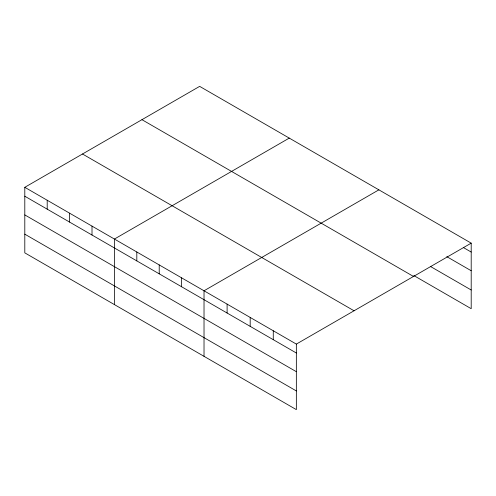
<?xml version="1.0" encoding="UTF-8"?>
<svg xmlns="http://www.w3.org/2000/svg" width="496" height="496" viewBox="0 0 496 496"><rect width="100%" height="100%" fill="white"/><g stroke="black" fill="none" stroke-linecap="round" stroke-linejoin="round"><path stroke-width="0.74" d="M24.8 187.314L296.348 344.094L296.348 409.634L24.8 252.855L24.8 187.314L199.652 86.366L471.2 243.145L471.2 308.686L413.825 275.559M289.261 138.105L114.415 239.053L114.415 304.594M378.876 189.838L204.023 290.786L204.023 356.333M296.348 344.094L471.2 243.145M463.289 247.485L471.2 252.055M446.797 256.655L471.2 270.742M430.311 266.389L471.2 289.999M141.949 119.679L413.503 276.458M82.497 154.002L354.051 310.781M24.8 196.224L296.348 353.003M24.8 214.911L296.348 371.69M24.8 234.168L296.348 390.947M273.271 330.764L273.271 339.673M250.189 317.44L250.189 326.349M227.106 304.116L227.106 313.026M181.623 277.853L181.623 286.762M159.216 264.92L159.216 273.829M136.815 251.987L136.815 260.896M92.008 226.114L92.008 235.023M69.607 213.181L69.607 222.09M47.201 200.248L47.201 209.157"/></g></svg>
